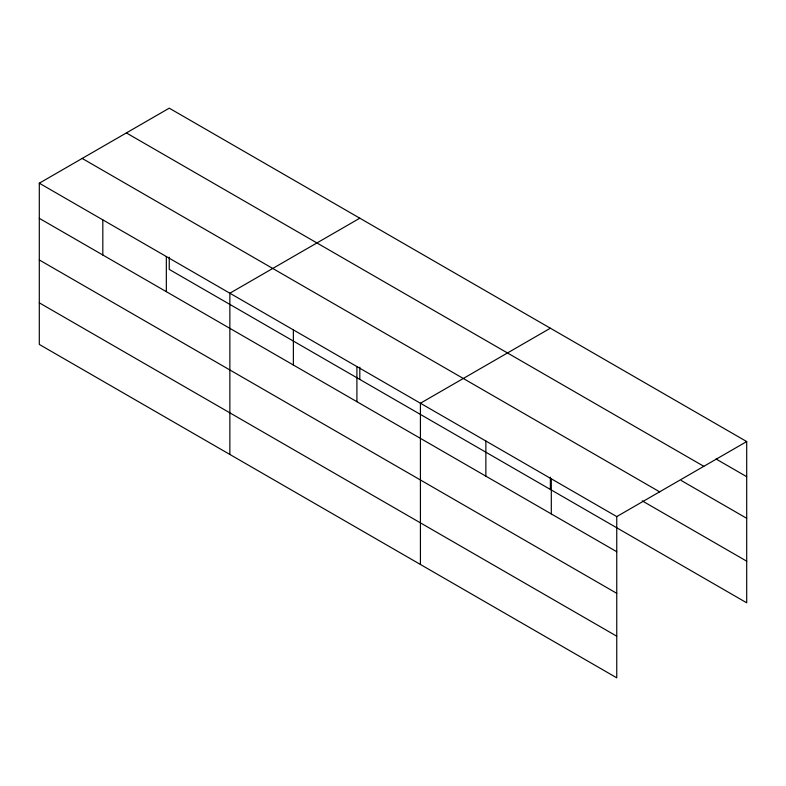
<?xml version="1.0" encoding="UTF-8"?>
<svg xmlns="http://www.w3.org/2000/svg" width="786" height="786" viewBox="0 0 786 786"><rect width="100%" height="100%" fill="white"/><g stroke="black" fill="none" stroke-linecap="round" stroke-linejoin="round"><path stroke-width="1.18" d="M39.3 183.197L616.755 516.589L616.755 677.827L39.3 344.435L39.3 183.197L169.245 108.173L746.7 441.565L746.7 602.803L169.245 269.411L169.245 257.179M359.811 218.194L229.856 293.217L229.856 454.455M550.367 328.204L420.422 403.238L420.422 564.476M616.755 516.589L746.7 441.565M716.085 459.024L746.7 476.689M126.369 132.932L703.814 466.314M681.256 480.521L746.7 518.308M82.186 158.438L659.631 491.83M642.201 500.859L746.7 561.184M39.3 218.331L616.755 551.723M39.3 259.95L616.755 593.332M39.3 302.826L616.755 636.208M551.31 478.802L551.31 513.936M550.367 477.21L550.367 489.452M485.866 441.015L485.866 476.149M359.811 367.19L359.811 379.432M356.903 366.561L356.903 401.695M293.375 329.884L293.375 365.018M166.337 256.541L166.337 291.675M102.819 219.874L102.819 255.008"/></g></svg>
